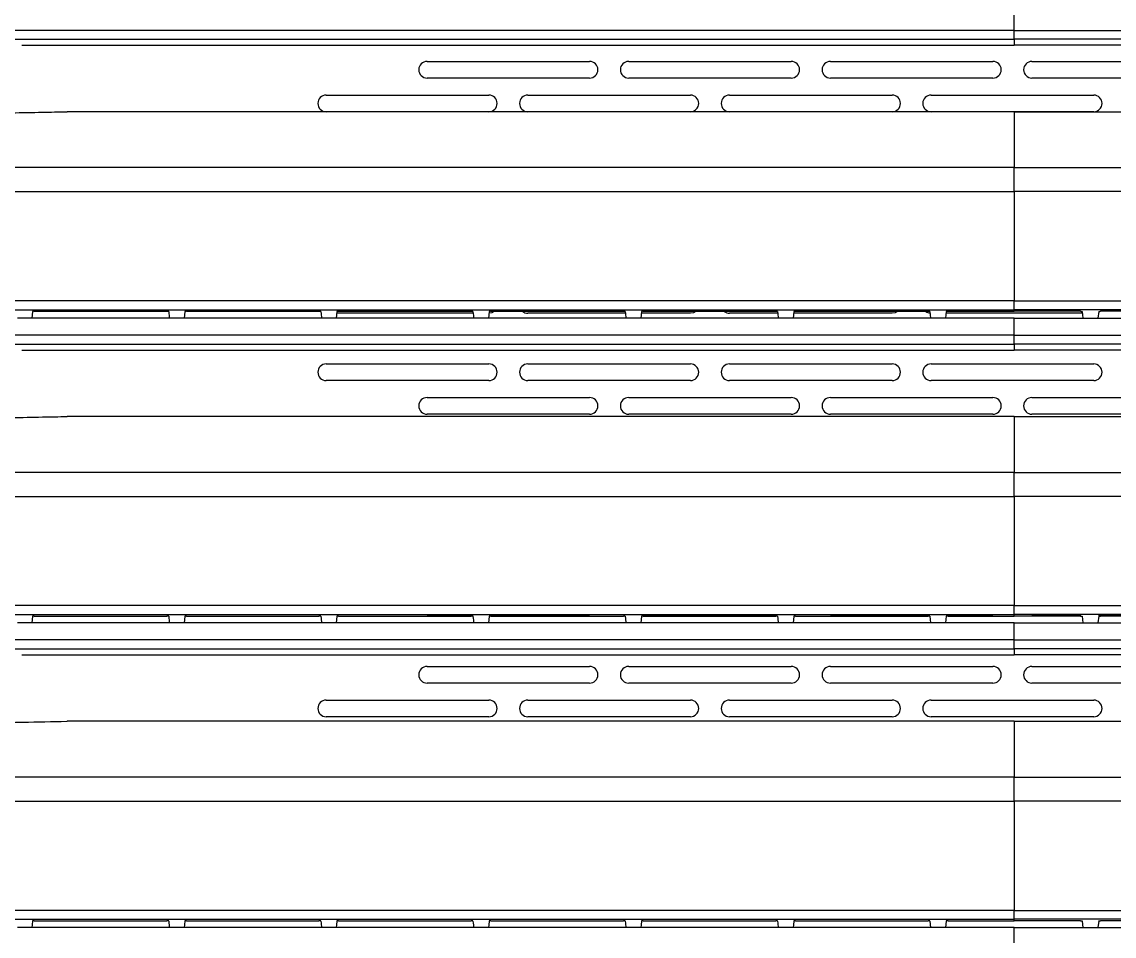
# Model space of a CAD drawing. Header units: millimetres. Extents: x -13464 to 9471, y -517 to 17126.
# Drawn here: x 6296.9 to 6451.7, y -51.1 to 78.4 of the extents above; entities that cross this region are included whole.
import ezdxf

# ---------------------------------------------------------------- set-up
doc = ezdxf.new("R2010")
doc.units = ezdxf.units.MM

msp = doc.modelspace()

# ---------------------------------------------------------------- linework, layer by layer
at = {"color": 7, "linetype": 'Continuous', "lineweight": 25}
for p, q in [((6437.53, 77.2), (6437.53, 79.61)), ((6437.53, 75.94), (6437.53, 77.2)), ((6437.53, 75.94), (6437.53, 75.08)), ((6354.32, 72.81), (6377.35, 72.81)), ((6382.89, 72.81), (6405.93, 72.81)), ((6411.47, 72.81), (6434.5, 72.81)), ((6440.04, 72.81), (6463.08, 72.81)), ((6377.35, 70.44), (6354.32, 70.44)), ((6405.93, 70.44), (6382.89, 70.44)), ((6434.5, 70.44), (6411.47, 70.44)), ((6463.08, 70.44), (6440.04, 70.44)), ((6340.03, 68.04), (6363.07, 68.04)), ((6368.6, 68.04), (6391.64, 68.04)), ((6397.18, 68.04), (6420.22, 68.04)), ((6425.75, 68.04), (6448.79, 68.04)), ((6363.07, 65.68), (6340.03, 65.68)), ((6391.64, 65.68), (6368.6, 65.68)), ((6420.22, 65.68), (6397.18, 65.68)), ((6448.79, 65.68), (6425.75, 65.68)), ((6437.53, 65.67), (6437.53, 57.76)), ((6437.53, 54.36), (6437.53, 57.76)), ((6437.53, 54.36), (6437.53, 38.87)), ((6437.53, 37.61), (6437.53, 38.87)), ((6425.57, 37.37), (6425.66, 36.43)), ((6427.9, 37.37), (6427.8, 36.43)), ((6437.53, 37.4), (6437.53, 37.61)), ((6447.16, 37.37), (6447.25, 36.43)), ((6449.49, 37.37), (6449.39, 36.43)), ((6449.54, 37.38), (6449.49, 37.34)), ((6360.85, 37.11), (6341.52, 37.11)), ((6382.43, 37.11), (6368.6, 37.11)), ((6391.64, 37.11), (6384.69, 37.11)), ((6404.01, 37.11), (6397.18, 37.11)), ((6420.22, 37.11), (6406.28, 37.11)), ((6447.18, 37.11), (6427.87, 37.11)), ((6437.53, 34.02), (6437.53, 36.43)), ((6437.53, 32.76), (6437.53, 34.02)), ((6437.53, 32.76), (6437.53, 31.9)), ((6340.03, 29.94), (6363.07, 29.94)), ((6368.6, 29.94), (6391.64, 29.94)), ((6397.18, 29.94), (6420.22, 29.94)), ((6425.75, 29.94), (6448.79, 29.94)), ((6363.07, 27.58), (6340.03, 27.58)), ((6391.64, 27.58), (6368.6, 27.58)), ((6420.22, 27.58), (6397.18, 27.58)), ((6448.79, 27.58), (6425.75, 27.58)), ((6354.32, 25.18), (6377.35, 25.18)), ((6382.89, 25.18), (6405.93, 25.18)), ((6411.47, 25.18), (6434.5, 25.18)), ((6440.04, 25.18), (6463.08, 25.18)), ((6377.35, 22.82), (6354.32, 22.82)), ((6405.93, 22.82), (6382.89, 22.82)), ((6434.5, 22.82), (6411.47, 22.82)), ((6437.53, 22.49), (6437.53, 14.58)), ((6463.08, 22.82), (6440.04, 22.82)), ((6437.53, 11.18), (6437.53, 14.58)), ((6437.53, 11.18), (6437.53, -4.31)), ((6437.53, -5.57), (6437.53, -4.31)), ((6360.84, -5.76), (6354.32, -5.76)), ((6377.35, -5.76), (6363.33, -5.76)), ((6403.99, -5.76), (6384.92, -5.76)), ((6425.58, -5.76), (6411.47, -5.76)), ((6425.57, -5.81), (6425.66, -6.75)), ((6427.9, -5.81), (6427.8, -6.75)), ((6434.5, -5.76), (6428.1, -5.76)), ((6437.53, -5.78), (6437.53, -5.57)), ((6446.95, -5.76), (6440.04, -5.76)), ((6447.16, -5.81), (6447.25, -6.75)), ((6449.49, -5.81), (6449.39, -6.75)), ((6463.08, -5.76), (6449.47, -5.76)), ((6437.53, -9.16), (6437.53, -6.75)), ((6437.53, -10.42), (6437.53, -9.16)), ((6437.53, -10.42), (6437.53, -11.28)), ((6354.32, -12.92), (6377.35, -12.92)), ((6382.89, -12.92), (6405.93, -12.92)), ((6411.47, -12.92), (6434.5, -12.92)), ((6440.04, -12.92), (6463.08, -12.92)), ((6377.35, -15.28), (6354.32, -15.28)), ((6405.93, -15.28), (6382.89, -15.28)), ((6434.5, -15.28), (6411.47, -15.28)), ((6463.08, -15.28), (6440.04, -15.28)), ((6340.03, -17.68), (6363.07, -17.68)), ((6368.6, -17.68), (6391.64, -17.68)), ((6397.18, -17.68), (6420.22, -17.68)), ((6425.75, -17.68), (6448.79, -17.68)), ((6363.07, -20.04), (6340.03, -20.04)), ((6391.64, -20.04), (6368.6, -20.04)), ((6420.22, -20.04), (6397.18, -20.04)), ((6448.79, -20.04), (6425.75, -20.04)), ((6437.53, -20.69), (6437.53, -28.6)), ((6437.53, -32), (6437.53, -28.6)), ((6437.53, -32), (6437.53, -47.49)), ((6437.53, -48.75), (6437.53, -47.49)), ((6425.57, -48.99), (6425.66, -49.93)), ((6427.9, -48.99), (6427.8, -49.93)), ((6437.53, -48.96), (6437.53, -48.75)), ((6447.16, -48.99), (6447.25, -49.93)), ((6449.49, -48.99), (6449.39, -49.93)), ((6437.53, -52.34), (6437.53, -49.93))]:
    msp.add_line(p, q, dxfattribs=at)
at = {"color": 7, "linetype": 'Continuous', "lineweight": 25, "flags": 128}
for points in [[(6298.42, 37.38), (6298.37, 36.85), (6298.33, 36.43)], [(6317.71, 37.37), (6317.74, 37.05), (6317.76, 36.84), (6317.79, 36.64), (6317.81, 36.43)], [(6319.98, 37.38), (6319.93, 36.85), (6319.89, 36.43)], [(6339.26, 37.37), (6339.3, 37.05), (6339.32, 36.84), (6339.34, 36.64), (6339.36, 36.43)], [(6341.55, 37.37), (6341.5, 36.85), (6341.46, 36.43)], [(6360.83, 37.37), (6360.86, 37.05), (6360.88, 36.84), (6360.9, 36.64), (6360.92, 36.43)], [(6363.13, 37.37), (6363.08, 36.85), (6363.04, 36.43)], [(6363.83, 37.39), (6363.52, 37.2), (6363.1, 37.11)], [(6382.4, 37.37), (6382.43, 37.05), (6382.45, 36.84), (6382.47, 36.64), (6382.49, 36.43)], [(6384.72, 37.37), (6384.66, 36.85), (6384.62, 36.43)], [(6392.41, 37.39), (6392.09, 37.2), (6391.64, 37.11)], [(6403.98, 37.37), (6404.01, 37.05), (6404.03, 36.84), (6404.06, 36.64), (6404.08, 36.43)], [(6406.3, 37.37), (6406.25, 36.85), (6406.21, 36.43)], [(6420.98, 37.39), (6420.67, 37.2), (6420.22, 37.11)], [(6298.42, -5.8), (6298.37, -6.33), (6298.33, -6.75)], [(6317.71, -5.81), (6317.74, -6.13), (6317.76, -6.34), (6317.79, -6.54), (6317.81, -6.75)], [(6319.98, -5.8), (6319.93, -6.33), (6319.89, -6.75)], [(6339.26, -5.81), (6339.3, -6.13), (6339.32, -6.34), (6339.34, -6.54), (6339.36, -6.75)], [(6341.55, -5.81), (6341.5, -6.33), (6341.46, -6.75)], [(6360.83, -5.81), (6360.86, -6.13), (6360.88, -6.34), (6360.9, -6.54), (6360.92, -6.75)], [(6363.13, -5.81), (6363.08, -6.33), (6363.04, -6.75)], [(6382.4, -5.81), (6382.43, -6.13), (6382.45, -6.34), (6382.47, -6.54), (6382.49, -6.75)], [(6384.72, -5.81), (6384.66, -6.33), (6384.62, -6.75)], [(6403.98, -5.81), (6404.01, -6.13), (6404.03, -6.34), (6404.06, -6.54), (6404.08, -6.75)], [(6406.3, -5.81), (6406.25, -6.33), (6406.21, -6.75)], [(6298.42, -48.98), (6298.37, -49.51), (6298.33, -49.93)], [(6317.71, -48.99), (6317.74, -49.31), (6317.76, -49.52), (6317.79, -49.72), (6317.81, -49.93)], [(6319.98, -48.98), (6319.93, -49.51), (6319.89, -49.93)], [(6339.26, -48.99), (6339.3, -49.31), (6339.32, -49.52), (6339.34, -49.72), (6339.36, -49.93)], [(6341.55, -48.99), (6341.5, -49.51), (6341.46, -49.93)], [(6360.83, -48.99), (6360.86, -49.31), (6360.88, -49.52), (6360.9, -49.72), (6360.92, -49.93)], [(6363.13, -48.99), (6363.08, -49.51), (6363.04, -49.93)], [(6382.4, -48.99), (6382.43, -49.31), (6382.45, -49.52), (6382.47, -49.72), (6382.49, -49.93)], [(6384.72, -48.99), (6384.66, -49.51), (6384.62, -49.93)], [(6403.98, -48.99), (6404.01, -49.31), (6404.03, -49.52), (6404.06, -49.72), (6404.08, -49.93)], [(6406.3, -48.99), (6406.25, -49.51), (6406.21, -49.93)]]:
    msp.add_lwpolyline(points, dxfattribs=at)
at = {"color": 7, "linetype": 'Continuous', "lineweight": 25}
for centre, start, end in [((6354.32, 71.63), 90, 180), ((6377.35, 71.63), 270, 90), ((6382.89, 71.63), 90, 180), ((6405.93, 71.63), 270, 90), ((6411.47, 71.63), 90, 180), ((6434.5, 71.63), 270, 90), ((6440.04, 71.63), 90, 180), ((6354.32, 71.63), 180, 270), ((6382.89, 71.63), 180, 270), ((6411.47, 71.63), 180, 270), ((6440.04, 71.63), 180, 270), ((6340.03, 66.86), 90, 180), ((6340.03, 66.86), 180, 270), ((6363.07, 66.86), 270, 90), ((6368.6, 66.86), 90, 180), ((6368.6, 66.86), 180, 270), ((6391.64, 66.86), 270, 90), ((6397.18, 66.86), 90, 180), ((6397.18, 66.86), 180, 270), ((6420.22, 66.86), 270, 90), ((6425.75, 66.86), 90, 180), ((6425.75, 66.86), 180, 270), ((6448.79, 66.86), 270, 90), ((6368.6, 38.29), 230.2014, 270), ((6397.18, 38.29), 230.2016, 270), ((6425.75, 38.29), 230.2017, 261.9621), ((6340.03, 28.76), 90, 180), ((6363.07, 28.76), 270, 90), ((6368.6, 28.76), 90, 180), ((6391.64, 28.76), 270, 90), ((6397.18, 28.76), 90, 180), ((6420.22, 28.76), 270, 90), ((6425.75, 28.76), 90, 180), ((6448.79, 28.76), 270, 90), ((6340.03, 28.76), 180, 270), ((6368.6, 28.76), 180, 270), ((6397.18, 28.76), 180, 270), ((6425.75, 28.76), 180, 270), ((6354.32, 24), 90, 180), ((6377.35, 24), 270, 90), ((6382.89, 24), 90, 180), ((6405.93, 24), 270, 90), ((6411.47, 24), 90, 180), ((6434.5, 24), 270, 90), ((6440.04, 24), 90, 180), ((6354.32, 24), 180, 270), ((6382.89, 24), 180, 270), ((6411.47, 24), 180, 270), ((6440.04, 24), 180, 270), ((6354.32, -14.1), 90, 180), ((6377.35, -14.1), 270, 90), ((6382.89, -14.1), 90, 180), ((6405.93, -14.1), 270, 90), ((6411.47, -14.1), 90, 180), ((6434.5, -14.1), 270, 90), ((6440.04, -14.1), 90, 180), ((6354.32, -14.1), 180, 270), ((6382.89, -14.1), 180, 270), ((6411.47, -14.1), 180, 270), ((6440.04, -14.1), 180, 270), ((6340.03, -18.86), 90, 180), ((6363.07, -18.86), 270, 90), ((6368.6, -18.86), 90, 180), ((6391.64, -18.86), 270, 90), ((6397.18, -18.86), 90, 180), ((6420.22, -18.86), 270, 90), ((6425.75, -18.86), 90, 180), ((6448.79, -18.86), 270, 90), ((6340.03, -18.86), 180, 270), ((6368.6, -18.86), 180, 270), ((6397.18, -18.86), 180, 270), ((6425.75, -18.86), 180, 270)]:
    msp.add_arc(centre, 1.18, start, end, dxfattribs=at)
for points, knots in [([(6437.53, 77.2), (6419.56, 77.2), (6383.62, 77.2), (6329.74, 77.2), (6293.89, 77.2), (6275.96, 77.2)], [0, 0, 0, 0, 0.333333, 0.666668, 1, 1, 1, 1]), ([(6278.58, 75.94), (6296.21, 75.94), (6331.49, 75.94), (6384.49, 75.94), (6419.85, 75.94), (6437.53, 75.94)], [0, 0, 0, 0, 0.333333, 0.666667, 1, 1, 1, 1]), ([(6437.53, 77.2), (6455.49, 77.2), (6491.43, 77.2), (6545.31, 77.2), (6581.16, 77.2), (6599.09, 77.2)], [0, 0, 0, 0, 0.333313, 0.666684, 1, 1, 1, 1]), ([(6596.48, 75.94), (6578.84, 75.94), (6543.57, 75.94), (6490.56, 75.94), (6455.2, 75.94), (6437.53, 75.94)], [0, 0, 0, 0, 0.333333, 0.666667, 1, 1, 1, 1]), ([(6296.9, 75.08), (6312.51, 75.08), (6343.73, 75.08), (6390.62, 75.08), (6421.89, 75.08), (6437.53, 75.08)], [0, 0, 0, 0, 0.333339, 0.666701, 1, 1, 1, 1]), ([(6578.15, 75.08), (6562.54, 75.08), (6531.33, 75.08), (6484.44, 75.08), (6453.16, 75.08), (6437.53, 75.08)], [0, 0, 0, 0, 0.3333332, 0.6666656, 1, 1, 1, 1]), ([(6295.45, 65.52), (6296.91, 65.55), (6299.52, 65.6), (6302.12, 65.65), (6303.27, 65.67)], [0, 0, 0, 0, 0.56, 1, 1, 1, 1]), ([(6303.27, 65.67), (6303.28, 65.67), (6303.29, 65.67), (6303.3, 65.67), (6303.3, 65.67)], [0, 0, 0, 0, 0.56, 1, 1, 1, 1]), ([(6437.53, 65.67), (6424.99, 65.67), (6399.92, 65.67), (6365.01, 65.67), (6332.8, 65.67), (6313.13, 65.67), (6303.3, 65.67)], [0, 0, 0, 0, 0.279962, 0.559977, 0.779997, 1, 1, 1, 1]), ([(6437.53, 65.67), (6450.06, 65.67), (6475.13, 65.67), (6510.04, 65.67), (6542.25, 65.67), (6561.92, 65.67), (6571.75, 65.67)], [0, 0, 0, 0, 0.279962, 0.559977, 0.779997, 1, 1, 1, 1]), ([(6437.53, 57.76), (6423.86, 57.76), (6396.52, 57.76), (6358.46, 57.76), (6323.35, 57.76), (6301.91, 57.76), (6291.19, 57.76)], [0, 0, 0, 0, 0.279994, 0.559975, 0.779982, 1, 1, 1, 1]), ([(6437.53, 57.76), (6451.2, 57.76), (6478.53, 57.76), (6516.59, 57.76), (6551.71, 57.76), (6573.14, 57.76), (6583.86, 57.76)], [0, 0, 0, 0, 0.279994, 0.559975, 0.779982, 1, 1, 1, 1]), ([(6291.02, 54.36), (6307.28, 54.36), (6339.8, 54.36), (6388.65, 54.36), (6421.24, 54.36), (6437.53, 54.36)], [0, 0, 0, 0, 0.333352, 0.666673, 1, 1, 1, 1]), ([(6584.04, 54.36), (6567.78, 54.36), (6535.26, 54.36), (6486.4, 54.36), (6453.82, 54.36), (6437.53, 54.36)], [0, 0, 0, 0, 0.333352, 0.666673, 1, 1, 1, 1]), ([(6437.53, 38.87), (6421.23, 38.87), (6388.65, 38.87), (6339.8, 38.87), (6307.28, 38.87), (6291.02, 38.87)], [0, 0, 0, 0, 0.333335, 0.666667, 1, 1, 1, 1]), ([(6437.53, 38.87), (6453.82, 38.87), (6486.4, 38.87), (6535.25, 38.87), (6567.78, 38.87), (6584.04, 38.87)], [0, 0, 0, 0, 0.333303, 0.666666, 1, 1, 1, 1]), ([(6291.1, 37.61), (6307.35, 37.61), (6339.85, 37.61), (6388.68, 37.61), (6421.24, 37.61), (6437.53, 37.61)], [0, 0, 0, 0, 0.333333, 0.666666, 1, 1, 1, 1]), ([(6298.66, 37.4), (6298.63, 37.4), (6298.56, 37.39), (6298.49, 37.39), (6298.45, 37.39), (6298.42, 37.38), (6298.42, 37.38), (6298.42, 37.38)], [0, 0, 0, 0, 0.243324, 0.499096, 0.716405, 0.850013, 1, 1, 1, 1]), ([(6298.66, 37.4), (6302.16, 37.4), (6308.42, 37.4), (6314.69, 37.4), (6317.44, 37.4)], [0, 0, 0, 0, 0.559987, 1, 1, 1, 1]), ([(6317.71, 37.37), (6317.71, 37.37), (6317.71, 37.38), (6317.68, 37.38), (6317.64, 37.39), (6317.59, 37.39), (6317.53, 37.39), (6317.48, 37.4), (6317.44, 37.4)], [0, 0, 0, 0, 0.1595212, 0.2961712, 0.500007, 0.6308993, 0.7580399, 1, 1, 1, 1]), ([(6320.22, 37.4), (6320.19, 37.4), (6320.13, 37.39), (6320.05, 37.39), (6320.01, 37.39), (6319.98, 37.38), (6319.98, 37.38), (6319.98, 37.38)], [0, 0, 0, 0, 0.2432216, 0.4990695, 0.7155023, 0.8493401, 1, 1, 1, 1]), ([(6320.22, 37.4), (6323.72, 37.4), (6329.98, 37.4), (6336.24, 37.4), (6339, 37.4)], [0, 0, 0, 0, 0.559993, 1, 1, 1, 1]), ([(6339.26, 37.37), (6339.26, 37.37), (6339.26, 37.38), (6339.23, 37.38), (6339.19, 37.39), (6339.14, 37.39), (6339.08, 37.39), (6339.03, 37.4), (6339, 37.4)], [0, 0, 0, 0, 0.158509, 0.294817, 0.499988, 0.630807, 0.757924, 1, 1, 1, 1]), ([(6341.79, 37.4), (6341.76, 37.4), (6341.7, 37.39), (6341.62, 37.39), (6341.58, 37.38), (6341.56, 37.38), (6341.55, 37.38), (6341.55, 37.37)], [0, 0, 0, 0, 0.243119, 0.499044, 0.71457, 0.848645, 1, 1, 1, 1]), ([(6341.79, 37.4), (6345.3, 37.4), (6351.55, 37.4), (6357.81, 37.4), (6360.56, 37.4)], [0, 0, 0, 0, 0.5599983, 1, 1, 1, 1]), ([(6360.83, 37.37), (6360.83, 37.37), (6360.82, 37.38), (6360.8, 37.38), (6360.76, 37.39), (6360.71, 37.39), (6360.65, 37.39), (6360.6, 37.4), (6360.56, 37.4)], [0, 0, 0, 0, 0.157539, 0.293521, 0.499973, 0.630718, 0.75781, 1, 1, 1, 1]), ([(6363.38, 37.4), (6363.34, 37.4), (6363.28, 37.39), (6363.2, 37.39), (6363.16, 37.38), (6363.13, 37.38), (6363.13, 37.38), (6363.13, 37.37)], [0, 0, 0, 0, 0.243017, 0.499021, 0.713605, 0.847925, 1, 1, 1, 1]), ([(6363.38, 37.4), (6366.88, 37.4), (6373.13, 37.4), (6379.39, 37.4), (6382.14, 37.4)], [0, 0, 0, 0, 0.560004, 1, 1, 1, 1]), ([(6382.4, 37.37), (6382.4, 37.38), (6382.4, 37.38), (6382.37, 37.38), (6382.33, 37.39), (6382.28, 37.39), (6382.22, 37.39), (6382.17, 37.4), (6382.14, 37.4)], [0, 0, 0, 0, 0.156609, 0.292277, 0.499962, 0.630631, 0.757699, 1, 1, 1, 1]), ([(6384.96, 37.4), (6384.93, 37.4), (6384.87, 37.39), (6384.79, 37.39), (6384.74, 37.38), (6384.72, 37.38), (6384.72, 37.38), (6384.72, 37.37)], [0, 0, 0, 0, 0.242915, 0.498999, 0.712607, 0.84718, 1, 1, 1, 1]), ([(6384.96, 37.4), (6388.46, 37.4), (6394.72, 37.4), (6400.97, 37.4), (6403.72, 37.4)], [0, 0, 0, 0, 0.56001, 1, 1, 1, 1]), ([(6403.98, 37.37), (6403.98, 37.38), (6403.98, 37.38), (6403.95, 37.38), (6403.91, 37.39), (6403.87, 37.39), (6403.81, 37.39), (6403.76, 37.4), (6403.72, 37.4)], [0, 0, 0, 0, 0.155716, 0.291084, 0.499953, 0.630548, 0.75759, 1, 1, 1, 1]), ([(6406.55, 37.4), (6406.52, 37.4), (6406.46, 37.39), (6406.38, 37.39), (6406.33, 37.38), (6406.31, 37.38), (6406.31, 37.38), (6406.3, 37.37)], [0, 0, 0, 0, 0.242813, 0.498979, 0.711574, 0.846408, 1, 1, 1, 1]), ([(6406.55, 37.4), (6410.06, 37.4), (6416.31, 37.4), (6422.56, 37.4), (6425.31, 37.4)], [0, 0, 0, 0, 0.5600154, 1, 1, 1, 1]), ([(6425.57, 37.37), (6425.57, 37.38), (6425.56, 37.38), (6425.54, 37.38), (6425.5, 37.39), (6425.45, 37.39), (6425.39, 37.39), (6425.35, 37.4), (6425.31, 37.4)], [0, 0, 0, 0, 0.1548573, 0.2899365, 0.4999469, 0.6304666, 0.7574826, 1, 1, 1, 1]), ([(6428.15, 37.4), (6428.12, 37.4), (6428.07, 37.39), (6428.01, 37.39), (6427.96, 37.39), (6427.92, 37.38), (6427.9, 37.38), (6427.9, 37.38), (6427.9, 37.37)], [0, 0, 0, 0, 0.242398, 0.369274, 0.499607, 0.710875, 0.845807, 1, 1, 1, 1]), ([(6428.15, 37.4), (6429.9, 37.4), (6433.03, 37.4), (6436.15, 37.4), (6437.53, 37.4)], [0, 0, 0, 0, 0.56001, 1, 1, 1, 1]), ([(6583.96, 37.61), (6567.7, 37.61), (6535.2, 37.61), (6486.38, 37.61), (6453.81, 37.61), (6437.53, 37.61)], [0, 0, 0, 0, 0.333333, 0.666666, 1, 1, 1, 1]), ([(6446.91, 37.4), (6445.15, 37.4), (6442.03, 37.4), (6438.9, 37.4), (6437.53, 37.4)], [0, 0, 0, 0, 0.56001, 1, 1, 1, 1]), ([(6446.91, 37.4), (6446.94, 37.4), (6446.99, 37.39), (6447.05, 37.39), (6447.09, 37.39), (6447.13, 37.38), (6447.15, 37.38), (6447.16, 37.38), (6447.16, 37.37)], [0, 0, 0, 0, 0.242419, 0.36929, 0.499607, 0.710909, 0.845832, 1, 1, 1, 1]), ([(6449.49, 37.37), (6449.49, 37.38), (6449.49, 37.38), (6449.51, 37.38), (6449.55, 37.39), (6449.6, 37.39), (6449.66, 37.39), (6449.71, 37.4), (6449.74, 37.4)], [0, 0, 0, 0, 0.154882, 0.28997, 0.499947, 0.630483, 0.757504, 1, 1, 1, 1]), ([(6468.5, 37.4), (6465, 37.4), (6458.74, 37.4), (6452.49, 37.4), (6449.74, 37.4)], [0, 0, 0, 0, 0.5600154, 1, 1, 1, 1]), ([(6298.33, 36.43), (6297.94, 36.43), (6297.26, 36.43), (6296.57, 36.43), (6296.27, 36.43)], [0, 0, 0, 0, 0.560002, 1, 1, 1, 1]), ([(6317.81, 36.43), (6314.17, 36.43), (6307.67, 36.43), (6301.18, 36.43), (6298.33, 36.43)], [0, 0, 0, 0, 0.560013, 1, 1, 1, 1]), ([(6319.89, 36.43), (6319.5, 36.43), (6318.8, 36.43), (6318.11, 36.43), (6317.81, 36.43)], [0, 0, 0, 0, 0.560001, 1, 1, 1, 1]), ([(6339.36, 36.43), (6335.72, 36.43), (6329.23, 36.43), (6322.74, 36.43), (6319.89, 36.43)], [0, 0, 0, 0, 0.560007, 1, 1, 1, 1]), ([(6341.46, 36.43), (6341.06, 36.43), (6340.36, 36.43), (6339.67, 36.43), (6339.36, 36.43)], [0, 0, 0, 0, 0.56, 1, 1, 1, 1]), ([(6360.92, 36.43), (6357.29, 36.43), (6350.8, 36.43), (6344.31, 36.43), (6341.46, 36.43)], [0, 0, 0, 0, 0.560001, 1, 1, 1, 1]), ([(6363.04, 36.43), (6362.64, 36.43), (6361.94, 36.43), (6361.23, 36.43), (6360.92, 36.43)], [0, 0, 0, 0, 0.56, 1, 1, 1, 1]), ([(6382.49, 36.43), (6378.86, 36.43), (6372.38, 36.43), (6365.89, 36.43), (6363.04, 36.43)], [0, 0, 0, 0, 0.559995, 1, 1, 1, 1]), ([(6384.62, 36.43), (6384.22, 36.43), (6383.52, 36.43), (6382.81, 36.43), (6382.49, 36.43)], [0, 0, 0, 0, 0.559999, 1, 1, 1, 1]), ([(6404.08, 36.43), (6400.44, 36.43), (6393.96, 36.43), (6387.47, 36.43), (6384.62, 36.43)], [0, 0, 0, 0, 0.55999, 1, 1, 1, 1]), ([(6406.21, 36.43), (6405.81, 36.43), (6405.1, 36.43), (6404.39, 36.43), (6404.08, 36.43)], [0, 0, 0, 0, 0.559999, 1, 1, 1, 1]), ([(6425.66, 36.43), (6422.03, 36.43), (6415.55, 36.43), (6409.06, 36.43), (6406.21, 36.43)], [0, 0, 0, 0, 0.559984, 1, 1, 1, 1]), ([(6427.8, 36.43), (6427.4, 36.43), (6426.69, 36.43), (6425.98, 36.43), (6425.66, 36.43)], [0, 0, 0, 0, 0.559998, 1, 1, 1, 1]), ([(6437.53, 36.43), (6435.71, 36.43), (6432.47, 36.43), (6429.23, 36.43), (6427.8, 36.43)], [0, 0, 0, 0, 0.55999, 1, 1, 1, 1]), ([(6437.53, 36.43), (6439.34, 36.43), (6442.58, 36.43), (6445.83, 36.43), (6447.25, 36.43)], [0, 0, 0, 0, 0.55999, 1, 1, 1, 1]), ([(6447.25, 36.43), (6447.65, 36.43), (6448.36, 36.43), (6449.08, 36.43), (6449.39, 36.43)], [0, 0, 0, 0, 0.559998, 1, 1, 1, 1]), ([(6449.39, 36.43), (6453.02, 36.43), (6459.51, 36.43), (6465.99, 36.43), (6468.84, 36.43)], [0, 0, 0, 0, 0.559984, 1, 1, 1, 1]), ([(6437.53, 34.02), (6419.56, 34.02), (6383.62, 34.02), (6329.74, 34.02), (6293.89, 34.02), (6275.96, 34.02)], [0, 0, 0, 0, 0.333333, 0.666668, 1, 1, 1, 1]), ([(6278.58, 32.76), (6296.21, 32.76), (6331.49, 32.76), (6384.49, 32.76), (6419.85, 32.76), (6437.53, 32.76)], [0, 0, 0, 0, 0.333333, 0.666667, 1, 1, 1, 1]), ([(6437.53, 34.02), (6455.49, 34.02), (6491.43, 34.02), (6545.31, 34.02), (6581.16, 34.02), (6599.09, 34.02)], [0, 0, 0, 0, 0.333313, 0.666684, 1, 1, 1, 1]), ([(6596.48, 32.76), (6578.84, 32.76), (6543.57, 32.76), (6490.56, 32.76), (6455.2, 32.76), (6437.53, 32.76)], [0, 0, 0, 0, 0.333333, 0.666667, 1, 1, 1, 1]), ([(6296.9, 31.9), (6312.51, 31.9), (6343.73, 31.9), (6390.62, 31.9), (6421.89, 31.9), (6437.53, 31.9)], [0, 0, 0, 0, 0.333339, 0.666701, 1, 1, 1, 1]), ([(6578.15, 31.9), (6562.54, 31.9), (6531.33, 31.9), (6484.44, 31.9), (6453.16, 31.9), (6437.53, 31.9)], [0, 0, 0, 0, 0.3333332, 0.6666656, 1, 1, 1, 1]), ([(6295.45, 22.34), (6296.91, 22.37), (6299.52, 22.42), (6302.12, 22.47), (6303.27, 22.49)], [0, 0, 0, 0, 0.56, 1, 1, 1, 1]), ([(6303.27, 22.49), (6303.28, 22.49), (6303.29, 22.49), (6303.3, 22.49), (6303.3, 22.49)], [0, 0, 0, 0, 0.56, 1, 1, 1, 1]), ([(6437.53, 22.49), (6424.99, 22.49), (6399.92, 22.49), (6365.01, 22.49), (6332.8, 22.49), (6313.13, 22.49), (6303.3, 22.49)], [0, 0, 0, 0, 0.279962, 0.559977, 0.779997, 1, 1, 1, 1]), ([(6437.53, 22.49), (6450.06, 22.49), (6475.13, 22.49), (6510.04, 22.49), (6542.25, 22.49), (6561.92, 22.49), (6571.75, 22.49)], [0, 0, 0, 0, 0.279962, 0.559977, 0.779997, 1, 1, 1, 1]), ([(6437.53, 14.58), (6423.86, 14.58), (6396.52, 14.58), (6358.46, 14.58), (6323.35, 14.58), (6301.91, 14.58), (6291.19, 14.58)], [0, 0, 0, 0, 0.279994, 0.559975, 0.779982, 1, 1, 1, 1]), ([(6437.53, 14.58), (6451.2, 14.58), (6478.53, 14.58), (6516.59, 14.58), (6551.71, 14.58), (6573.14, 14.58), (6583.86, 14.58)], [0, 0, 0, 0, 0.279994, 0.559975, 0.779982, 1, 1, 1, 1]), ([(6291.02, 11.18), (6307.28, 11.18), (6339.8, 11.18), (6388.65, 11.18), (6421.24, 11.18), (6437.53, 11.18)], [0, 0, 0, 0, 0.333352, 0.666673, 1, 1, 1, 1]), ([(6584.04, 11.18), (6567.78, 11.18), (6535.26, 11.18), (6486.4, 11.18), (6453.82, 11.18), (6437.53, 11.18)], [0, 0, 0, 0, 0.3333523, 0.6666726, 1, 1, 1, 1]), ([(6437.53, -4.31), (6421.23, -4.31), (6388.65, -4.31), (6339.8, -4.31), (6307.28, -4.31), (6291.02, -4.31)], [0, 0, 0, 0, 0.333335, 0.666667, 1, 1, 1, 1]), ([(6437.53, -4.31), (6453.82, -4.31), (6486.4, -4.31), (6535.25, -4.31), (6567.78, -4.31), (6584.04, -4.31)], [0, 0, 0, 0, 0.333303, 0.666666, 1, 1, 1, 1]), ([(6291.1, -5.57), (6307.35, -5.57), (6339.85, -5.57), (6388.68, -5.57), (6421.24, -5.57), (6437.53, -5.57)], [0, 0, 0, 0, 0.333333, 0.666666, 1, 1, 1, 1]), ([(6298.66, -5.78), (6298.63, -5.78), (6298.56, -5.79), (6298.49, -5.79), (6298.45, -5.79), (6298.42, -5.8), (6298.42, -5.8), (6298.42, -5.8)], [0, 0, 0, 0, 0.243324, 0.499096, 0.716405, 0.850013, 1, 1, 1, 1]), ([(6298.66, -5.78), (6302.16, -5.78), (6308.42, -5.78), (6314.69, -5.78), (6317.44, -5.78)], [0, 0, 0, 0, 0.559987, 1, 1, 1, 1]), ([(6317.71, -5.81), (6317.71, -5.81), (6317.71, -5.8), (6317.68, -5.8), (6317.64, -5.79), (6317.59, -5.79), (6317.53, -5.79), (6317.48, -5.78), (6317.44, -5.78)], [0, 0, 0, 0, 0.1595212, 0.2961712, 0.500007, 0.6308993, 0.7580399, 1, 1, 1, 1]), ([(6320.22, -5.78), (6320.19, -5.78), (6320.13, -5.79), (6320.05, -5.79), (6320.01, -5.79), (6319.98, -5.8), (6319.98, -5.8), (6319.98, -5.8)], [0, 0, 0, 0, 0.243222, 0.499069, 0.715502, 0.84934, 1, 1, 1, 1]), ([(6320.22, -5.78), (6323.72, -5.78), (6329.98, -5.78), (6336.24, -5.78), (6339, -5.78)], [0, 0, 0, 0, 0.559993, 1, 1, 1, 1]), ([(6339.26, -5.81), (6339.26, -5.81), (6339.26, -5.8), (6339.23, -5.8), (6339.19, -5.79), (6339.14, -5.79), (6339.08, -5.79), (6339.03, -5.78), (6339, -5.78)], [0, 0, 0, 0, 0.1585091, 0.2948174, 0.4999885, 0.630807, 0.7579239, 1, 1, 1, 1]), ([(6341.79, -5.78), (6341.76, -5.78), (6341.7, -5.79), (6341.62, -5.79), (6341.58, -5.8), (6341.56, -5.8), (6341.55, -5.8), (6341.55, -5.81)], [0, 0, 0, 0, 0.243119, 0.499044, 0.71457, 0.848645, 1, 1, 1, 1]), ([(6341.79, -5.78), (6345.3, -5.78), (6351.55, -5.78), (6357.81, -5.78), (6360.56, -5.78)], [0, 0, 0, 0, 0.5599983, 1, 1, 1, 1]), ([(6360.83, -5.81), (6360.83, -5.81), (6360.82, -5.8), (6360.8, -5.8), (6360.76, -5.79), (6360.71, -5.79), (6360.65, -5.79), (6360.6, -5.78), (6360.56, -5.78)], [0, 0, 0, 0, 0.1575394, 0.2935207, 0.4999734, 0.6307177, 0.7578103, 1, 1, 1, 1]), ([(6363.38, -5.78), (6363.34, -5.78), (6363.28, -5.79), (6363.2, -5.79), (6363.16, -5.8), (6363.13, -5.8), (6363.13, -5.8), (6363.13, -5.81)], [0, 0, 0, 0, 0.243017, 0.499021, 0.713605, 0.847925, 1, 1, 1, 1]), ([(6363.38, -5.78), (6366.88, -5.78), (6373.13, -5.78), (6379.39, -5.78), (6382.14, -5.78)], [0, 0, 0, 0, 0.560004, 1, 1, 1, 1]), ([(6382.4, -5.81), (6382.4, -5.8), (6382.4, -5.8), (6382.37, -5.8), (6382.33, -5.79), (6382.28, -5.79), (6382.22, -5.79), (6382.17, -5.78), (6382.14, -5.78)], [0, 0, 0, 0, 0.1566092, 0.2922773, 0.4999616, 0.6306313, 0.757699, 1, 1, 1, 1]), ([(6384.96, -5.78), (6384.93, -5.78), (6384.87, -5.79), (6384.79, -5.79), (6384.74, -5.8), (6384.72, -5.8), (6384.72, -5.8), (6384.72, -5.81)], [0, 0, 0, 0, 0.242915, 0.498999, 0.712607, 0.84718, 1, 1, 1, 1]), ([(6384.96, -5.78), (6388.46, -5.78), (6394.72, -5.78), (6400.97, -5.78), (6403.72, -5.78)], [0, 0, 0, 0, 0.56001, 1, 1, 1, 1]), ([(6403.98, -5.81), (6403.98, -5.8), (6403.98, -5.8), (6403.95, -5.8), (6403.91, -5.79), (6403.87, -5.79), (6403.81, -5.79), (6403.76, -5.78), (6403.72, -5.78)], [0, 0, 0, 0, 0.155716, 0.291084, 0.499953, 0.630548, 0.75759, 1, 1, 1, 1]), ([(6406.55, -5.78), (6406.52, -5.78), (6406.46, -5.79), (6406.38, -5.79), (6406.33, -5.8), (6406.31, -5.8), (6406.31, -5.8), (6406.3, -5.81)], [0, 0, 0, 0, 0.242813, 0.498979, 0.711574, 0.846408, 1, 1, 1, 1]), ([(6406.55, -5.78), (6410.06, -5.78), (6416.31, -5.78), (6422.56, -5.78), (6425.31, -5.78)], [0, 0, 0, 0, 0.5600154, 1, 1, 1, 1]), ([(6425.57, -5.81), (6425.57, -5.8), (6425.56, -5.8), (6425.54, -5.8), (6425.5, -5.79), (6425.45, -5.79), (6425.39, -5.79), (6425.35, -5.78), (6425.31, -5.78)], [0, 0, 0, 0, 0.154857, 0.289937, 0.499947, 0.630467, 0.757483, 1, 1, 1, 1]), ([(6428.15, -5.78), (6428.12, -5.78), (6428.07, -5.79), (6428.01, -5.79), (6427.96, -5.79), (6427.92, -5.8), (6427.9, -5.8), (6427.9, -5.8), (6427.9, -5.81)], [0, 0, 0, 0, 0.242398, 0.369274, 0.499607, 0.710875, 0.845807, 1, 1, 1, 1]), ([(6428.15, -5.78), (6429.9, -5.78), (6433.03, -5.78), (6436.15, -5.78), (6437.53, -5.78)], [0, 0, 0, 0, 0.56001, 1, 1, 1, 1]), ([(6583.96, -5.57), (6567.7, -5.57), (6535.2, -5.57), (6486.38, -5.57), (6453.81, -5.57), (6437.53, -5.57)], [0, 0, 0, 0, 0.3333332, 0.6666656, 1, 1, 1, 1]), ([(6446.91, -5.78), (6445.15, -5.78), (6442.03, -5.78), (6438.9, -5.78), (6437.53, -5.78)], [0, 0, 0, 0, 0.56001, 1, 1, 1, 1]), ([(6446.91, -5.78), (6446.94, -5.78), (6446.99, -5.79), (6447.05, -5.79), (6447.09, -5.79), (6447.13, -5.8), (6447.15, -5.8), (6447.16, -5.8), (6447.16, -5.81)], [0, 0, 0, 0, 0.242419, 0.36929, 0.499607, 0.710909, 0.845832, 1, 1, 1, 1]), ([(6449.49, -5.81), (6449.49, -5.8), (6449.49, -5.8), (6449.51, -5.8), (6449.55, -5.79), (6449.6, -5.79), (6449.66, -5.79), (6449.71, -5.78), (6449.74, -5.78)], [0, 0, 0, 0, 0.154882, 0.28997, 0.499947, 0.630483, 0.757504, 1, 1, 1, 1]), ([(6468.5, -5.78), (6465, -5.78), (6458.74, -5.78), (6452.49, -5.78), (6449.74, -5.78)], [0, 0, 0, 0, 0.5600154, 1, 1, 1, 1]), ([(6298.33, -6.75), (6297.94, -6.75), (6297.26, -6.75), (6296.57, -6.75), (6296.27, -6.75)], [0, 0, 0, 0, 0.560002, 1, 1, 1, 1]), ([(6317.81, -6.75), (6314.17, -6.75), (6307.67, -6.75), (6301.18, -6.75), (6298.33, -6.75)], [0, 0, 0, 0, 0.560013, 1, 1, 1, 1]), ([(6319.89, -6.75), (6319.5, -6.75), (6318.8, -6.75), (6318.11, -6.75), (6317.81, -6.75)], [0, 0, 0, 0, 0.560001, 1, 1, 1, 1]), ([(6339.36, -6.75), (6335.72, -6.75), (6329.23, -6.75), (6322.74, -6.75), (6319.89, -6.75)], [0, 0, 0, 0, 0.560007, 1, 1, 1, 1]), ([(6341.46, -6.75), (6341.06, -6.75), (6340.36, -6.75), (6339.67, -6.75), (6339.36, -6.75)], [0, 0, 0, 0, 0.56, 1, 1, 1, 1]), ([(6360.92, -6.75), (6357.29, -6.75), (6350.8, -6.75), (6344.31, -6.75), (6341.46, -6.75)], [0, 0, 0, 0, 0.560001, 1, 1, 1, 1]), ([(6363.04, -6.75), (6362.64, -6.75), (6361.94, -6.75), (6361.23, -6.75), (6360.92, -6.75)], [0, 0, 0, 0, 0.56, 1, 1, 1, 1]), ([(6382.49, -6.75), (6378.86, -6.75), (6372.38, -6.75), (6365.89, -6.75), (6363.04, -6.75)], [0, 0, 0, 0, 0.559995, 1, 1, 1, 1]), ([(6384.62, -6.75), (6384.22, -6.75), (6383.52, -6.75), (6382.81, -6.75), (6382.49, -6.75)], [0, 0, 0, 0, 0.559999, 1, 1, 1, 1]), ([(6404.08, -6.75), (6400.44, -6.75), (6393.96, -6.75), (6387.47, -6.75), (6384.62, -6.75)], [0, 0, 0, 0, 0.55999, 1, 1, 1, 1]), ([(6406.21, -6.75), (6405.81, -6.75), (6405.1, -6.75), (6404.39, -6.75), (6404.08, -6.75)], [0, 0, 0, 0, 0.559999, 1, 1, 1, 1]), ([(6425.66, -6.75), (6422.03, -6.75), (6415.55, -6.75), (6409.06, -6.75), (6406.21, -6.75)], [0, 0, 0, 0, 0.559984, 1, 1, 1, 1]), ([(6427.8, -6.75), (6427.4, -6.75), (6426.69, -6.75), (6425.98, -6.75), (6425.66, -6.75)], [0, 0, 0, 0, 0.559998, 1, 1, 1, 1]), ([(6437.53, -6.75), (6435.71, -6.75), (6432.47, -6.75), (6429.23, -6.75), (6427.8, -6.75)], [0, 0, 0, 0, 0.55999, 1, 1, 1, 1]), ([(6437.53, -6.75), (6439.34, -6.75), (6442.58, -6.75), (6445.83, -6.75), (6447.25, -6.75)], [0, 0, 0, 0, 0.55999, 1, 1, 1, 1]), ([(6447.25, -6.75), (6447.65, -6.75), (6448.36, -6.75), (6449.08, -6.75), (6449.39, -6.75)], [0, 0, 0, 0, 0.559998, 1, 1, 1, 1]), ([(6449.39, -6.75), (6453.02, -6.75), (6459.51, -6.75), (6465.99, -6.75), (6468.84, -6.75)], [0, 0, 0, 0, 0.559984, 1, 1, 1, 1]), ([(6437.53, -9.16), (6419.54, -9.16), (6383.58, -9.16), (6329.66, -9.16), (6293.78, -9.16), (6275.84, -9.16)], [0, 0, 0, 0, 0.333333, 0.666667, 1, 1, 1, 1]), ([(6437.53, -9.16), (6455.51, -9.16), (6491.48, -9.16), (6545.4, -9.16), (6581.28, -9.16), (6599.22, -9.16)], [0, 0, 0, 0, 0.333314, 0.666684, 1, 1, 1, 1]), ([(6288.92, -10.42), (6305.42, -10.42), (6338.4, -10.42), (6387.95, -10.42), (6421, -10.42), (6437.53, -10.42)], [0, 0, 0, 0, 0.333332, 0.666668, 1, 1, 1, 1]), ([(6586.13, -10.42), (6569.64, -10.42), (6536.65, -10.42), (6487.1, -10.42), (6454.05, -10.42), (6437.53, -10.42)], [0, 0, 0, 0, 0.333332, 0.666668, 1, 1, 1, 1]), ([(6296.9, -11.28), (6312.51, -11.28), (6343.73, -11.28), (6390.62, -11.28), (6421.89, -11.28), (6437.53, -11.28)], [0, 0, 0, 0, 0.333339, 0.666701, 1, 1, 1, 1]), ([(6578.15, -11.28), (6562.54, -11.28), (6531.33, -11.28), (6484.44, -11.28), (6453.16, -11.28), (6437.53, -11.28)], [0, 0, 0, 0, 0.3333332, 0.6666656, 1, 1, 1, 1]), ([(6294.16, -20.87), (6295.13, -20.85), (6298.17, -20.79), (6301.2, -20.73), (6303.27, -20.69)], [0, 0, 0, 0, 0.319831, 1, 1, 1, 1]), ([(6303.27, -20.69), (6303.28, -20.69), (6303.29, -20.69), (6303.3, -20.69), (6303.3, -20.69)], [0, 0, 0, 0, 0.56, 1, 1, 1, 1]), ([(6437.53, -20.69), (6424.99, -20.69), (6399.92, -20.69), (6365.01, -20.69), (6332.8, -20.69), (6313.13, -20.69), (6303.3, -20.69)], [0, 0, 0, 0, 0.279962, 0.559977, 0.779997, 1, 1, 1, 1]), ([(6437.53, -20.69), (6450.06, -20.69), (6475.13, -20.69), (6510.04, -20.69), (6542.25, -20.69), (6561.92, -20.69), (6571.75, -20.69)], [0, 0, 0, 0, 0.279962, 0.559977, 0.779997, 1, 1, 1, 1]), ([(6437.53, -28.6), (6423.86, -28.6), (6396.52, -28.6), (6358.46, -28.6), (6323.35, -28.6), (6301.91, -28.6), (6291.19, -28.6)], [0, 0, 0, 0, 0.279994, 0.559975, 0.779982, 1, 1, 1, 1]), ([(6437.53, -28.6), (6451.2, -28.6), (6478.53, -28.6), (6516.59, -28.6), (6551.71, -28.6), (6573.14, -28.6), (6583.86, -28.6)], [0, 0, 0, 0, 0.279994, 0.559975, 0.779982, 1, 1, 1, 1]), ([(6291.02, -32), (6307.28, -32), (6339.8, -32), (6388.65, -32), (6421.24, -32), (6437.53, -32)], [0, 0, 0, 0, 0.333352, 0.666673, 1, 1, 1, 1]), ([(6584.04, -32), (6567.78, -32), (6535.26, -32), (6486.4, -32), (6453.82, -32), (6437.53, -32)], [0, 0, 0, 0, 0.333352, 0.666673, 1, 1, 1, 1]), ([(6437.53, -47.49), (6421.23, -47.49), (6388.65, -47.49), (6339.8, -47.49), (6307.28, -47.49), (6291.02, -47.49)], [0, 0, 0, 0, 0.333335, 0.666667, 1, 1, 1, 1]), ([(6437.53, -47.49), (6453.82, -47.49), (6486.4, -47.49), (6535.25, -47.49), (6567.78, -47.49), (6584.04, -47.49)], [0, 0, 0, 0, 0.333303, 0.666666, 1, 1, 1, 1]), ([(6291.1, -48.75), (6307.35, -48.75), (6339.85, -48.75), (6388.68, -48.75), (6421.24, -48.75), (6437.53, -48.75)], [0, 0, 0, 0, 0.333333, 0.666666, 1, 1, 1, 1]), ([(6298.66, -48.96), (6298.63, -48.96), (6298.56, -48.97), (6298.49, -48.97), (6298.45, -48.97), (6298.42, -48.98), (6298.42, -48.98), (6298.42, -48.98)], [0, 0, 0, 0, 0.243324, 0.499096, 0.716405, 0.850013, 1, 1, 1, 1]), ([(6298.66, -48.96), (6302.16, -48.96), (6308.42, -48.96), (6314.69, -48.96), (6317.44, -48.96)], [0, 0, 0, 0, 0.559987, 1, 1, 1, 1]), ([(6317.71, -48.99), (6317.71, -48.99), (6317.71, -48.98), (6317.68, -48.98), (6317.64, -48.97), (6317.59, -48.97), (6317.53, -48.97), (6317.48, -48.96), (6317.44, -48.96)], [0, 0, 0, 0, 0.159521, 0.296171, 0.500007, 0.630899, 0.75804, 1, 1, 1, 1]), ([(6320.22, -48.96), (6320.19, -48.96), (6320.13, -48.97), (6320.05, -48.97), (6320.01, -48.97), (6319.98, -48.98), (6319.98, -48.98), (6319.98, -48.98)], [0, 0, 0, 0, 0.243222, 0.499069, 0.715502, 0.84934, 1, 1, 1, 1]), ([(6320.22, -48.96), (6323.72, -48.96), (6329.98, -48.96), (6336.24, -48.96), (6339, -48.96)], [0, 0, 0, 0, 0.559993, 1, 1, 1, 1]), ([(6339.26, -48.99), (6339.26, -48.99), (6339.26, -48.98), (6339.23, -48.98), (6339.19, -48.97), (6339.14, -48.97), (6339.08, -48.97), (6339.03, -48.96), (6339, -48.96)], [0, 0, 0, 0, 0.158509, 0.294817, 0.499988, 0.630807, 0.757924, 1, 1, 1, 1]), ([(6341.79, -48.96), (6341.76, -48.96), (6341.7, -48.97), (6341.62, -48.97), (6341.58, -48.98), (6341.56, -48.98), (6341.55, -48.98), (6341.55, -48.99)], [0, 0, 0, 0, 0.243119, 0.499044, 0.71457, 0.848645, 1, 1, 1, 1]), ([(6341.79, -48.96), (6345.3, -48.96), (6351.55, -48.96), (6357.81, -48.96), (6360.56, -48.96)], [0, 0, 0, 0, 0.5599983, 1, 1, 1, 1]), ([(6360.83, -48.99), (6360.83, -48.99), (6360.82, -48.98), (6360.8, -48.98), (6360.76, -48.97), (6360.71, -48.97), (6360.65, -48.97), (6360.6, -48.96), (6360.56, -48.96)], [0, 0, 0, 0, 0.157539, 0.293521, 0.499973, 0.630718, 0.75781, 1, 1, 1, 1]), ([(6363.38, -48.96), (6363.34, -48.96), (6363.28, -48.97), (6363.2, -48.97), (6363.16, -48.98), (6363.13, -48.98), (6363.13, -48.98), (6363.13, -48.99)], [0, 0, 0, 0, 0.2430172, 0.4990208, 0.7136054, 0.8479252, 1, 1, 1, 1]), ([(6363.38, -48.96), (6366.88, -48.96), (6373.13, -48.96), (6379.39, -48.96), (6382.14, -48.96)], [0, 0, 0, 0, 0.560004, 1, 1, 1, 1]), ([(6382.4, -48.99), (6382.4, -48.98), (6382.4, -48.98), (6382.37, -48.98), (6382.33, -48.97), (6382.28, -48.97), (6382.22, -48.97), (6382.17, -48.96), (6382.14, -48.96)], [0, 0, 0, 0, 0.156609, 0.292277, 0.499962, 0.630631, 0.757699, 1, 1, 1, 1]), ([(6384.96, -48.96), (6384.93, -48.96), (6384.87, -48.97), (6384.79, -48.97), (6384.74, -48.98), (6384.72, -48.98), (6384.72, -48.98), (6384.72, -48.99)], [0, 0, 0, 0, 0.2429149, 0.4989988, 0.7126075, 0.8471803, 1, 1, 1, 1]), ([(6384.96, -48.96), (6388.46, -48.96), (6394.72, -48.96), (6400.97, -48.96), (6403.72, -48.96)], [0, 0, 0, 0, 0.56001, 1, 1, 1, 1]), ([(6403.98, -48.99), (6403.98, -48.98), (6403.98, -48.98), (6403.95, -48.98), (6403.91, -48.97), (6403.87, -48.97), (6403.81, -48.97), (6403.76, -48.96), (6403.72, -48.96)], [0, 0, 0, 0, 0.155716, 0.291084, 0.499953, 0.630548, 0.75759, 1, 1, 1, 1]), ([(6406.55, -48.96), (6406.52, -48.96), (6406.46, -48.97), (6406.38, -48.97), (6406.33, -48.98), (6406.31, -48.98), (6406.31, -48.98), (6406.3, -48.99)], [0, 0, 0, 0, 0.242813, 0.498979, 0.711574, 0.846408, 1, 1, 1, 1]), ([(6406.55, -48.96), (6410.06, -48.96), (6416.31, -48.96), (6422.56, -48.96), (6425.31, -48.96)], [0, 0, 0, 0, 0.5600154, 1, 1, 1, 1]), ([(6425.57, -48.99), (6425.57, -48.98), (6425.56, -48.98), (6425.54, -48.98), (6425.5, -48.97), (6425.45, -48.97), (6425.39, -48.97), (6425.35, -48.96), (6425.31, -48.96)], [0, 0, 0, 0, 0.154857, 0.289937, 0.499947, 0.630467, 0.757483, 1, 1, 1, 1]), ([(6428.15, -48.96), (6428.12, -48.96), (6428.07, -48.97), (6428.01, -48.97), (6427.96, -48.97), (6427.92, -48.98), (6427.9, -48.98), (6427.9, -48.98), (6427.9, -48.99)], [0, 0, 0, 0, 0.2423975, 0.3692744, 0.4996072, 0.7108755, 0.8458069, 1, 1, 1, 1]), ([(6428.15, -48.96), (6429.9, -48.96), (6433.03, -48.96), (6436.15, -48.96), (6437.53, -48.96)], [0, 0, 0, 0, 0.56001, 1, 1, 1, 1]), ([(6583.96, -48.75), (6567.7, -48.75), (6535.2, -48.75), (6486.38, -48.75), (6453.81, -48.75), (6437.53, -48.75)], [0, 0, 0, 0, 0.333333, 0.666666, 1, 1, 1, 1]), ([(6446.91, -48.96), (6445.15, -48.96), (6442.03, -48.96), (6438.9, -48.96), (6437.53, -48.96)], [0, 0, 0, 0, 0.56001, 1, 1, 1, 1]), ([(6446.91, -48.96), (6446.94, -48.96), (6446.99, -48.97), (6447.05, -48.97), (6447.09, -48.97), (6447.13, -48.98), (6447.15, -48.98), (6447.16, -48.98), (6447.16, -48.99)], [0, 0, 0, 0, 0.242419, 0.36929, 0.499607, 0.710909, 0.845832, 1, 1, 1, 1]), ([(6449.49, -48.99), (6449.49, -48.98), (6449.49, -48.98), (6449.51, -48.98), (6449.55, -48.97), (6449.6, -48.97), (6449.66, -48.97), (6449.71, -48.96), (6449.74, -48.96)], [0, 0, 0, 0, 0.154882, 0.28997, 0.499947, 0.630483, 0.757504, 1, 1, 1, 1]), ([(6468.5, -48.96), (6465, -48.96), (6458.74, -48.96), (6452.49, -48.96), (6449.74, -48.96)], [0, 0, 0, 0, 0.5600154, 1, 1, 1, 1]), ([(6298.33, -49.93), (6297.94, -49.93), (6297.26, -49.93), (6296.57, -49.93), (6296.27, -49.93)], [0, 0, 0, 0, 0.560002, 1, 1, 1, 1]), ([(6317.81, -49.93), (6314.17, -49.93), (6307.67, -49.93), (6301.18, -49.93), (6298.33, -49.93)], [0, 0, 0, 0, 0.560013, 1, 1, 1, 1]), ([(6319.89, -49.93), (6319.5, -49.93), (6318.8, -49.93), (6318.11, -49.93), (6317.81, -49.93)], [0, 0, 0, 0, 0.560001, 1, 1, 1, 1]), ([(6339.36, -49.93), (6335.72, -49.93), (6329.23, -49.93), (6322.74, -49.93), (6319.89, -49.93)], [0, 0, 0, 0, 0.560007, 1, 1, 1, 1]), ([(6341.46, -49.93), (6341.06, -49.93), (6340.36, -49.93), (6339.67, -49.93), (6339.36, -49.93)], [0, 0, 0, 0, 0.56, 1, 1, 1, 1]), ([(6360.92, -49.93), (6357.29, -49.93), (6350.8, -49.93), (6344.31, -49.93), (6341.46, -49.93)], [0, 0, 0, 0, 0.560001, 1, 1, 1, 1]), ([(6363.04, -49.93), (6362.64, -49.93), (6361.94, -49.93), (6361.23, -49.93), (6360.92, -49.93)], [0, 0, 0, 0, 0.56, 1, 1, 1, 1]), ([(6382.49, -49.93), (6378.86, -49.93), (6372.38, -49.93), (6365.89, -49.93), (6363.04, -49.93)], [0, 0, 0, 0, 0.559995, 1, 1, 1, 1]), ([(6384.62, -49.93), (6384.22, -49.93), (6383.52, -49.93), (6382.81, -49.93), (6382.49, -49.93)], [0, 0, 0, 0, 0.559999, 1, 1, 1, 1]), ([(6404.08, -49.93), (6400.44, -49.93), (6393.96, -49.93), (6387.47, -49.93), (6384.62, -49.93)], [0, 0, 0, 0, 0.55999, 1, 1, 1, 1]), ([(6406.21, -49.93), (6405.81, -49.93), (6405.1, -49.93), (6404.39, -49.93), (6404.08, -49.93)], [0, 0, 0, 0, 0.559999, 1, 1, 1, 1]), ([(6425.66, -49.93), (6422.03, -49.93), (6415.55, -49.93), (6409.06, -49.93), (6406.21, -49.93)], [0, 0, 0, 0, 0.559984, 1, 1, 1, 1]), ([(6427.8, -49.93), (6427.4, -49.93), (6426.69, -49.93), (6425.98, -49.93), (6425.66, -49.93)], [0, 0, 0, 0, 0.559998, 1, 1, 1, 1]), ([(6437.53, -49.93), (6435.71, -49.93), (6432.47, -49.93), (6429.23, -49.93), (6427.8, -49.93)], [0, 0, 0, 0, 0.55999, 1, 1, 1, 1]), ([(6437.53, -49.93), (6439.34, -49.93), (6442.58, -49.93), (6445.83, -49.93), (6447.25, -49.93)], [0, 0, 0, 0, 0.55999, 1, 1, 1, 1]), ([(6447.25, -49.93), (6447.65, -49.93), (6448.36, -49.93), (6449.08, -49.93), (6449.39, -49.93)], [0, 0, 0, 0, 0.559998, 1, 1, 1, 1]), ([(6449.39, -49.93), (6453.02, -49.93), (6459.51, -49.93), (6465.99, -49.93), (6468.84, -49.93)], [0, 0, 0, 0, 0.559984, 1, 1, 1, 1])]:
    msp.add_open_spline(points, degree=3, knots=knots, dxfattribs=at)

doc.saveas('drawing.dxf')
